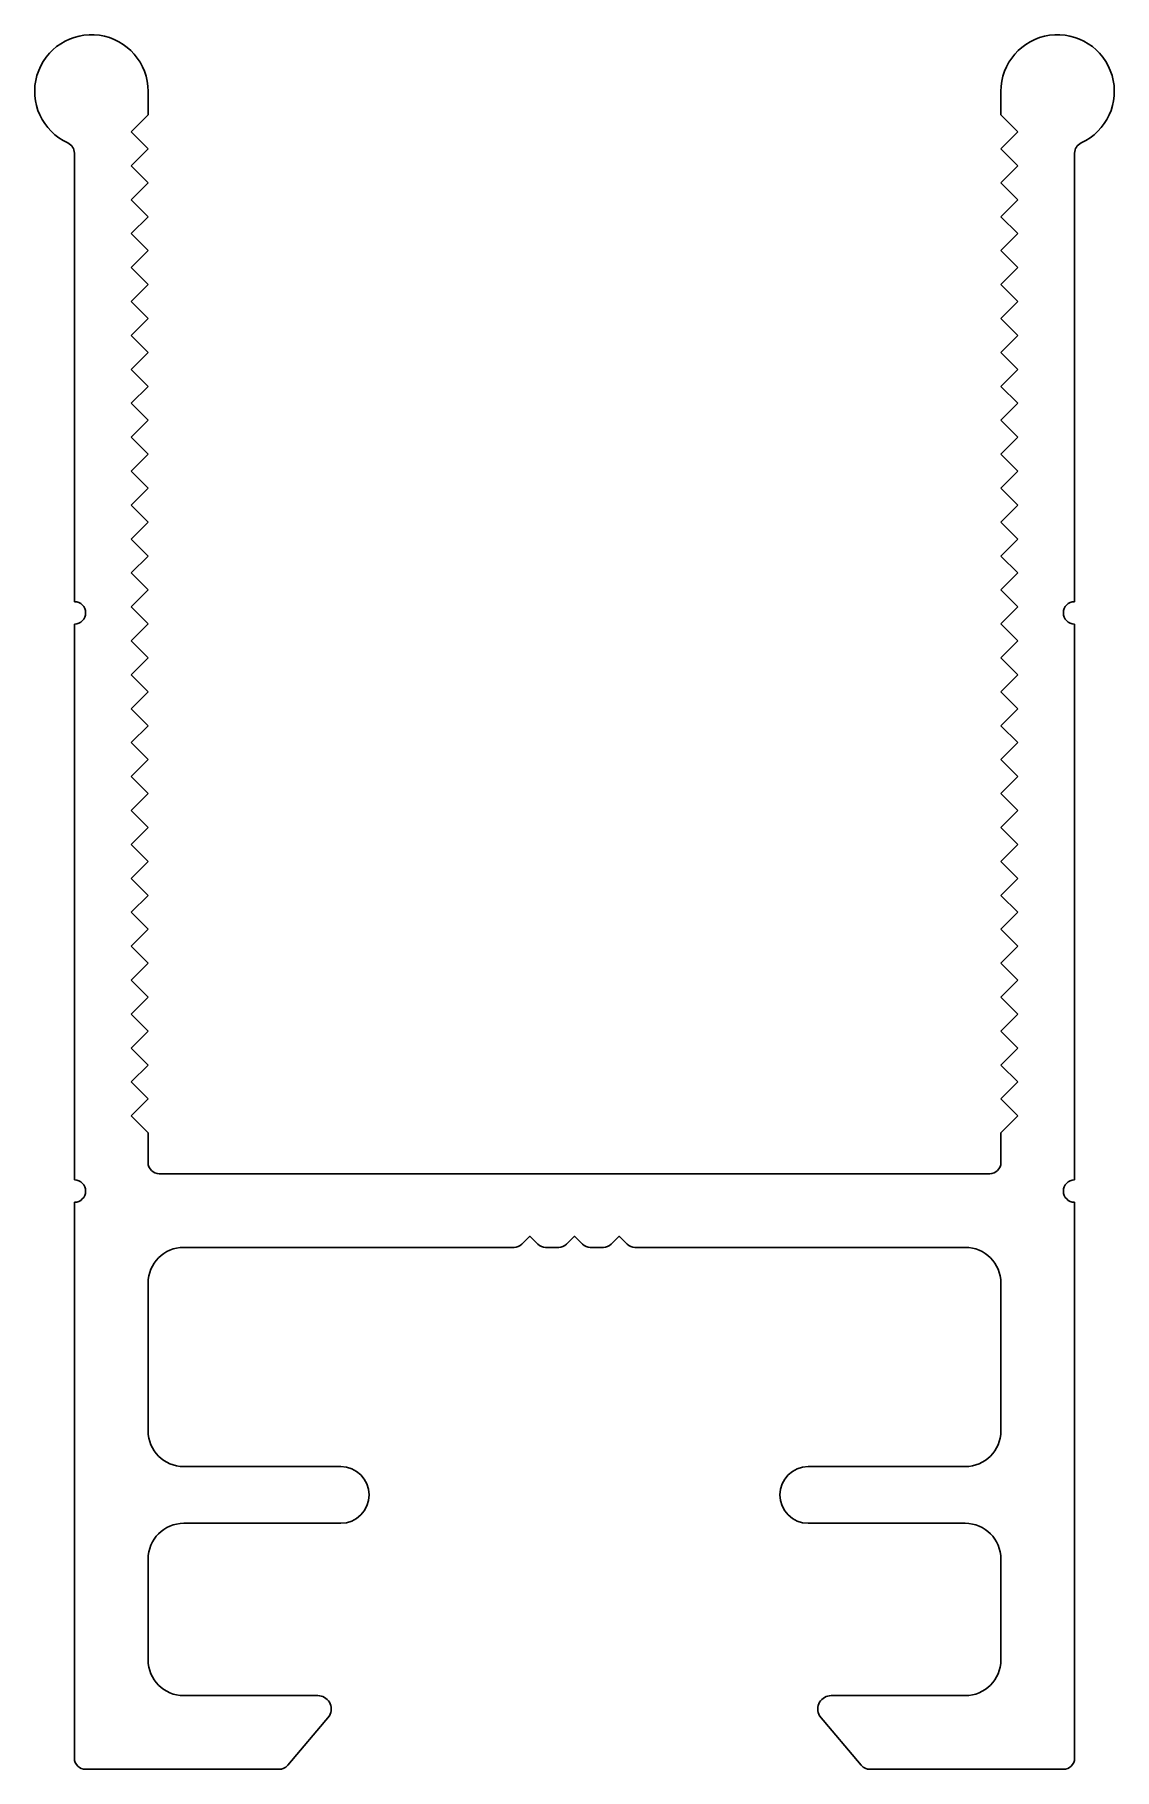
# Model space of a CAD drawing. Header units: inches. Extents: x -11.3 to 12.9, y 0.1 to 38.9.
import ezdxf

# ---------------------------------------------------------------- set-up
doc = ezdxf.new("R2010")
doc.units = ezdxf.units.IN
doc.header["$MEASUREMENT"] = 0

msp = doc.modelspace()

# ---------------------------------------------------------------- linework, layer by layer
at = {"color": 7}
for p, q in [((-8.766, 37.115), (-8.766, 37.641)), ((10.334, 37.641), (10.334, 37.115)), ((-9.146, 36.735), (-8.766, 37.115)), ((10.334, 37.115), (10.714, 36.735)), ((-8.766, 36.355), (-9.146, 36.735)), ((10.714, 36.735), (10.334, 36.355)), ((-10.416, 36.258), (-10.416, 26.211)), ((-9.146, 35.975), (-8.766, 36.355)), ((10.334, 36.355), (10.714, 35.975)), ((11.984, 26.211), (11.984, 36.258)), ((-8.766, 35.595), (-9.146, 35.975)), ((10.714, 35.975), (10.334, 35.595)), ((-9.146, 35.215), (-8.766, 35.595)), ((10.334, 35.595), (10.714, 35.215)), ((-8.766, 34.835), (-9.146, 35.215)), ((10.714, 35.215), (10.334, 34.835)), ((-9.146, 34.455), (-8.766, 34.835)), ((10.334, 34.835), (10.714, 34.455)), ((-8.766, 34.075), (-9.146, 34.455)), ((10.714, 34.455), (10.334, 34.075)), ((-9.146, 33.695), (-8.766, 34.075)), ((10.334, 34.075), (10.714, 33.695)), ((-8.766, 33.315), (-9.146, 33.695)), ((10.714, 33.695), (10.334, 33.315)), ((-9.146, 32.935), (-8.766, 33.315)), ((10.334, 33.315), (10.714, 32.935)), ((-8.766, 32.555), (-9.146, 32.935)), ((10.714, 32.935), (10.334, 32.555)), ((-9.146, 32.175), (-8.766, 32.555)), ((10.334, 32.555), (10.714, 32.175)), ((-8.766, 31.795), (-9.146, 32.175)), ((10.714, 32.175), (10.334, 31.795)), ((-9.146, 31.415), (-8.766, 31.795)), ((10.334, 31.795), (10.714, 31.415)), ((-8.766, 31.035), (-9.146, 31.415)), ((10.714, 31.415), (10.334, 31.035)), ((-9.146, 30.655), (-8.766, 31.035)), ((10.334, 31.035), (10.714, 30.655)), ((-8.766, 30.275), (-9.146, 30.655)), ((10.714, 30.655), (10.334, 30.275)), ((-9.146, 29.895), (-8.766, 30.275)), ((10.334, 30.275), (10.714, 29.895)), ((-8.766, 29.515), (-9.146, 29.895)), ((10.714, 29.895), (10.334, 29.515)), ((-9.146, 29.135), (-8.766, 29.515)), ((10.334, 29.515), (10.714, 29.135)), ((-8.766, 28.755), (-9.146, 29.135)), ((-9.146, 28.375), (-8.766, 28.755)), ((10.714, 29.135), (10.334, 28.755)), ((10.334, 28.755), (10.714, 28.375)), ((-8.766, 27.995), (-9.146, 28.375)), ((10.714, 28.375), (10.334, 27.995)), ((-9.146, 27.615), (-8.766, 27.995)), ((10.334, 27.995), (10.714, 27.615)), ((-8.766, 27.235), (-9.146, 27.615)), ((10.714, 27.615), (10.334, 27.235)), ((-9.146, 26.855), (-8.766, 27.235)), ((10.334, 27.235), (10.714, 26.855)), ((-8.766, 26.475), (-9.146, 26.855)), ((10.714, 26.855), (10.334, 26.475)), ((-9.146, 26.095), (-8.766, 26.475)), ((10.334, 26.475), (10.714, 26.095)), ((-8.766, 25.715), (-9.146, 26.095)), ((10.714, 26.095), (10.334, 25.715)), ((-10.416, 25.711), (-10.416, 13.261)), ((-9.146, 25.335), (-8.766, 25.715)), ((10.334, 25.715), (10.714, 25.335)), ((11.984, 13.261), (11.984, 25.711)), ((-8.766, 24.955), (-9.146, 25.335)), ((10.714, 25.335), (10.334, 24.955)), ((-9.146, 24.575), (-8.766, 24.955)), ((10.334, 24.955), (10.714, 24.575)), ((-8.766, 24.195), (-9.146, 24.575)), ((10.714, 24.575), (10.334, 24.195)), ((-9.146, 23.815), (-8.766, 24.195)), ((10.334, 24.195), (10.714, 23.815)), ((-8.766, 23.435), (-9.146, 23.815)), ((10.714, 23.815), (10.334, 23.435)), ((-9.146, 23.055), (-8.766, 23.435)), ((10.334, 23.435), (10.714, 23.055)), ((-8.766, 22.675), (-9.146, 23.055)), ((10.714, 23.055), (10.334, 22.675)), ((-9.146, 22.295), (-8.766, 22.675)), ((10.334, 22.675), (10.714, 22.295)), ((-8.766, 21.915), (-9.146, 22.295)), ((10.714, 22.295), (10.334, 21.915)), ((-9.146, 21.535), (-8.766, 21.915)), ((10.334, 21.915), (10.714, 21.535)), ((-8.766, 21.155), (-9.146, 21.535)), ((10.714, 21.535), (10.334, 21.155)), ((-9.146, 20.775), (-8.766, 21.155)), ((10.334, 21.155), (10.714, 20.775)), ((-8.766, 20.395), (-9.146, 20.775)), ((10.714, 20.775), (10.334, 20.395)), ((-9.146, 20.015), (-8.766, 20.395)), ((10.334, 20.395), (10.714, 20.015)), ((-8.766, 19.635), (-9.146, 20.015)), ((10.714, 20.015), (10.334, 19.635)), ((-9.146, 19.255), (-8.766, 19.635)), ((10.334, 19.635), (10.714, 19.255)), ((-8.766, 18.875), (-9.146, 19.255)), ((10.714, 19.255), (10.334, 18.875)), ((-9.146, 18.495), (-8.766, 18.875)), ((10.334, 18.875), (10.714, 18.495)), ((-8.766, 18.115), (-9.146, 18.495)), ((10.714, 18.495), (10.334, 18.115)), ((-9.146, 17.735), (-8.766, 18.115)), ((10.334, 18.115), (10.714, 17.735)), ((-8.766, 17.355), (-9.146, 17.735)), ((10.714, 17.735), (10.334, 17.355)), ((-9.146, 16.975), (-8.766, 17.355)), ((10.334, 17.355), (10.714, 16.975)), ((-8.766, 16.595), (-9.146, 16.975)), ((10.714, 16.975), (10.334, 16.595)), ((-9.146, 16.215), (-8.766, 16.595)), ((10.334, 16.595), (10.714, 16.215)), ((-8.766, 15.835), (-9.146, 16.215)), ((10.714, 16.215), (10.334, 15.835)), ((-9.146, 15.455), (-8.766, 15.835)), ((10.334, 15.835), (10.714, 15.455)), ((-8.766, 15.075), (-9.146, 15.455)), ((10.714, 15.455), (10.334, 15.075)), ((-9.146, 14.695), (-8.766, 15.075)), ((10.334, 15.075), (10.714, 14.695)), ((-8.766, 14.315), (-9.146, 14.695)), ((10.714, 14.695), (10.334, 14.315)), ((-8.766, 13.651), (-8.766, 14.315)), ((10.334, 14.315), (10.334, 13.651)), ((10.084, 13.401), (-8.516, 13.401)), ((-10.416, 12.761), (-10.416, 0.311)), ((11.984, 0.311), (11.984, 12.761)), ((-7.966, 11.751), (-0.57, 11.751)), ((-0.393, 11.824), (-0.222, 11.995)), ((-0.21, 11.995), (-0.039, 11.824)), ((0.138, 11.751), (0.43, 11.751)), ((0.607, 11.824), (0.778, 11.995)), ((0.79, 11.995), (0.961, 11.824)), ((1.138, 11.751), (1.138, 11.751)), ((1.138, 11.751), (1.43, 11.751)), ((1.43, 11.751), (1.138, 11.751)), ((1.138, 11.751), (1.43, 11.751)), ((1.43, 11.751), (1.138, 11.751)), ((1.138, 11.751), (1.43, 11.751)), ((1.607, 11.824), (1.778, 11.995)), ((1.79, 11.995), (1.961, 11.824)), ((2.138, 11.751), (2.138, 11.751)), ((2.138, 11.751), (2.138, 11.751)), ((2.138, 11.751), (2.138, 11.751)), ((2.138, 11.751), (9.534, 11.751)), ((-8.766, 7.641), (-8.766, 10.951)), ((10.334, 10.951), (10.334, 7.641)), ((-4.451, 6.841), (-7.966, 6.841)), ((9.534, 6.841), (6.019, 6.841)), ((-3.816, 6.206), (-3.816, 6.206)), ((5.384, 6.206), (5.384, 6.206)), ((-7.966, 5.571), (-4.451, 5.571)), ((6.019, 5.571), (9.534, 5.571)), ((-8.766, 2.511), (-8.766, 4.771)), ((10.334, 4.771), (10.334, 2.511)), ((-4.966, 1.711), (-7.966, 1.711)), ((9.534, 1.711), (6.534, 1.711)), ((-5.638, 0.15), (-4.706, 1.261)), ((6.274, 1.261), (7.206, 0.15)), ((-10.166, 0.061), (-5.83, 0.061)), ((7.398, 0.061), (11.734, 0.061)), ((11.734, 0.061), (11.734, 0.061)), ((11.734, 0.061), (11.734, 0.061))]:
    msp.add_line(p, q, dxfattribs=at)
for centre, radius, start, end in [((-10.036, 37.641), 1.27, 360, 245.5138), ((11.604, 37.641), 1.27, 294.4862, 180), ((-10.666, 36.258), 0.25, 0, 65.5138), ((12.234, 36.258), 0.25, 114.4862, 180), ((-10.416, 25.961), 0.25, 270, 90), ((11.984, 25.961), 0.25, 90, 270), ((-8.516, 13.651), 0.25, 180, 270), ((10.084, 13.651), 0.25, 270, 0), ((-10.416, 13.011), 0.25, 270, 90), ((11.984, 13.011), 0.25, 90, 270), ((-7.966, 10.951), 0.8, 90, 180), ((-0.57, 12.001), 0.25, 270, 315), ((-0.216, 11.989), 0.008, 45, 135), ((0.138, 12.001), 0.25, 225, 270), ((0.43, 12.001), 0.25, 270, 315), ((0.784, 11.989), 0.008, 45, 135), ((1.138, 12.001), 0.25, 225, 270), ((1.43, 12.001), 0.25, 270, 315), ((1.784, 11.989), 0.008, 45, 135), ((2.138, 12.001), 0.25, 225, 270), ((9.534, 10.951), 0.8, 360, 90), ((-7.966, 7.641), 0.8, 180, 270), ((9.534, 7.641), 0.8, 270, 0), ((-4.451, 6.206), 0.635, 0, 90), ((6.019, 6.206), 0.635, 90, 180), ((-4.451, 6.206), 0.635, 270, 0), ((6.019, 6.206), 0.635, 180, 270), ((-7.966, 4.771), 0.8, 90, 180), ((9.534, 4.771), 0.8, 360, 90), ((-7.966, 2.511), 0.8, 180, 270), ((9.534, 2.511), 0.8, 270, 0), ((-4.966, 1.411), 0.3, 330, 90), ((6.534, 1.411), 0.3, 90, 210), ((-10.166, 0.311), 0.25, 180, 270), ((-5.83, 0.311), 0.25, 270, 320), ((7.398, 0.311), 0.25, 220, 270), ((11.734, 0.311), 0.25, 270, 0)]:
    msp.add_arc(centre, radius, start, end, dxfattribs=at)

doc.saveas('drawing.dxf')
